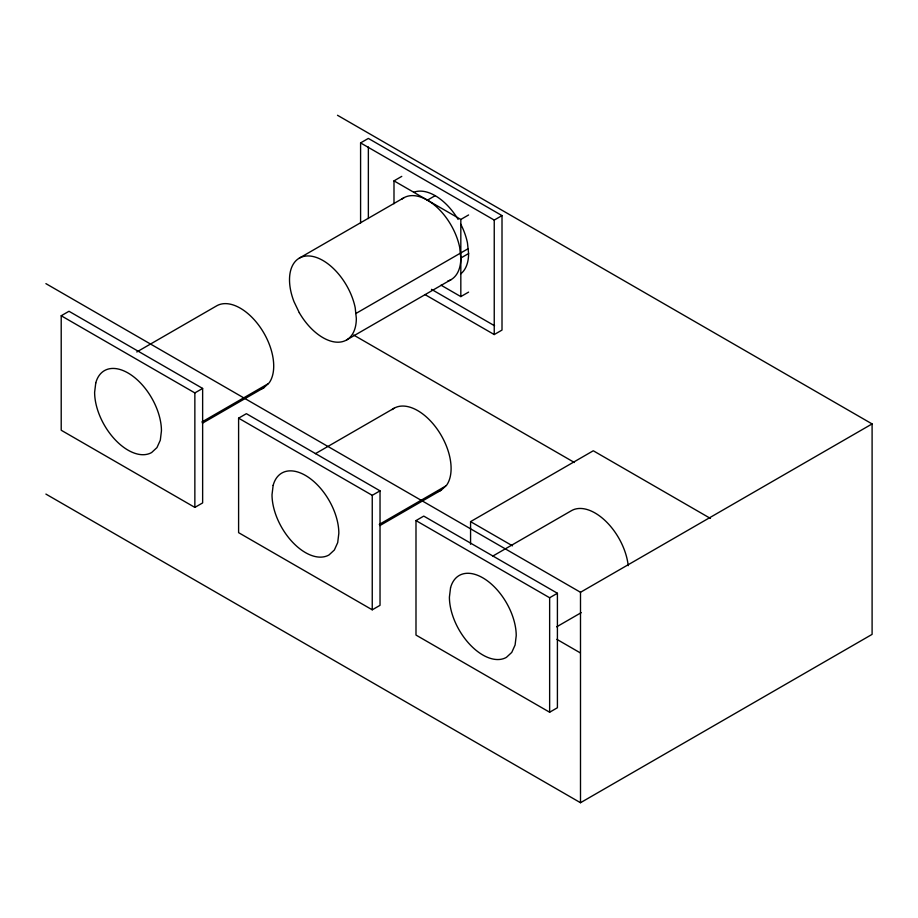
<?xml version="1.0" encoding="UTF-8"?>
<svg xmlns="http://www.w3.org/2000/svg" width="918" height="918" viewBox="0 0 918 918"><rect width="100%" height="100%" fill="white"/><g stroke="black" fill="none" stroke-linecap="round" stroke-linejoin="round"><path stroke-width="1.38" d="M202.465 423.175L263.925 387.683L269.238 382.76A47.254 27.276 60 0 0 260.643 327.898A47.254 27.276 60 0 0 216.671 305.843L136.771 351.973M379.857 525.589L441.317 490.097L446.63 485.174A47.254 27.276 60 0 0 436.853 428.649A47.254 27.276 60 0 0 392.101 409.6M61.208 315.758L68.988 311.271L202.637 388.429L202.637 502.915L194.857 507.402L61.208 430.244L61.208 315.758L194.857 392.915L202.637 388.429M360.59 223.051L360.59 142.91L368.359 138.423L502.008 215.592L502.008 330.067L494.24 334.554L424.931 294.552M393.994 203.727L393.994 180.869L401.774 176.371M299.291 258.142L403.782 197.818M427.409 200.158L435.189 195.66M393.994 180.869L460.825 219.448L468.593 214.961M360.59 142.91L494.24 220.079L502.008 215.592M355.817 313.531L468.088 248.721M447.754 281.092A47.254 27.276 60 0 0 460.825 258.027L468.593 253.54L467.457 242.891A47.254 27.276 60 0 0 460.779 224.21M201.868 422.005L268.251 383.678M346.545 339.981L451.036 279.657M238.6 418.172L246.38 413.685L380.029 490.843L380.029 605.329L372.249 609.816L238.6 532.658L238.6 418.172L372.249 495.33L380.029 490.843M441.019 285.177L460.825 296.606L468.593 292.119M315.39 453.676L394.063 408.258M379.26 524.419L445.643 486.092M415.992 520.586L423.76 516.1L557.41 593.257L557.41 707.744L549.641 712.23L415.992 635.072L415.992 520.586L549.641 597.756L557.41 593.257M470.567 544.259L470.567 521.631L593.28 450.772L710.429 518.418M492.782 556.09L571.455 510.672A47.254 27.276 60 0 1 605.823 521.263A47.254 27.276 60 0 1 628.21 565.683M45.9 283.628L580.497 592.282L872.1 423.921L872.1 634.372L580.497 802.722L45.9 494.079M556.652 626.833L581.232 612.639M337.503 115.278L872.1 423.921M431.471 289.342L494.584 325.787M353.625 335.036L574.416 462.5M470.567 521.631L512.496 545.831M556.893 639.364L580.314 652.893M460.825 258.027L459.689 247.39A47.254 27.276 60 0 0 434.65 205.253A47.254 27.276 60 0 0 401.82 199.16M580.497 592.282L580.497 802.722M549.641 597.756L549.641 712.23M494.24 220.079L494.24 334.554M460.825 219.448L460.825 296.606M372.249 495.33L372.249 609.816M368.359 147.006L368.359 218.564M194.857 392.915L194.857 507.402M413.708 192.298A47.254 27.276 60 0 1 458.116 219.436M468.593 253.54A47.254 27.276 60 0 1 460.779 273.828M441.317 490.097A47.254 27.276 60 0 1 438.035 491.532M263.925 387.683A47.254 27.276 60 0 1 261.779 388.716M95.759 382.967L94.623 392.284A47.254 27.276 60 0 0 115.243 439.837A47.254 27.276 60 0 0 151.665 452.505L156.967 447.582L160.306 440.204L161.442 430.875A47.254 27.276 60 0 0 132.399 375.841A47.254 27.276 60 0 0 95.759 382.967M273.151 485.381L272.015 494.71A47.254 27.276 60 0 0 292.635 542.263A47.254 27.276 60 0 0 329.046 554.92L334.359 549.997L337.698 542.618L338.834 533.289A47.254 27.276 60 0 0 309.791 478.267A47.254 27.276 60 0 0 273.151 485.381M450.543 587.795L449.407 597.125A47.254 27.276 60 0 0 470.027 644.677A47.254 27.276 60 0 0 506.438 657.334L511.751 652.411L515.09 645.033L516.226 635.704A47.254 27.276 60 0 0 487.171 580.681A47.254 27.276 60 0 0 450.543 587.795M299.291 312.705L293.989 301.643A47.254 27.276 60 0 1 310.135 256.042A47.254 27.276 60 0 1 355.197 307.714L356.333 318.351A47.254 27.276 60 0 1 335.701 342.093A47.254 27.276 60 0 1 299.291 312.705"/></g></svg>
